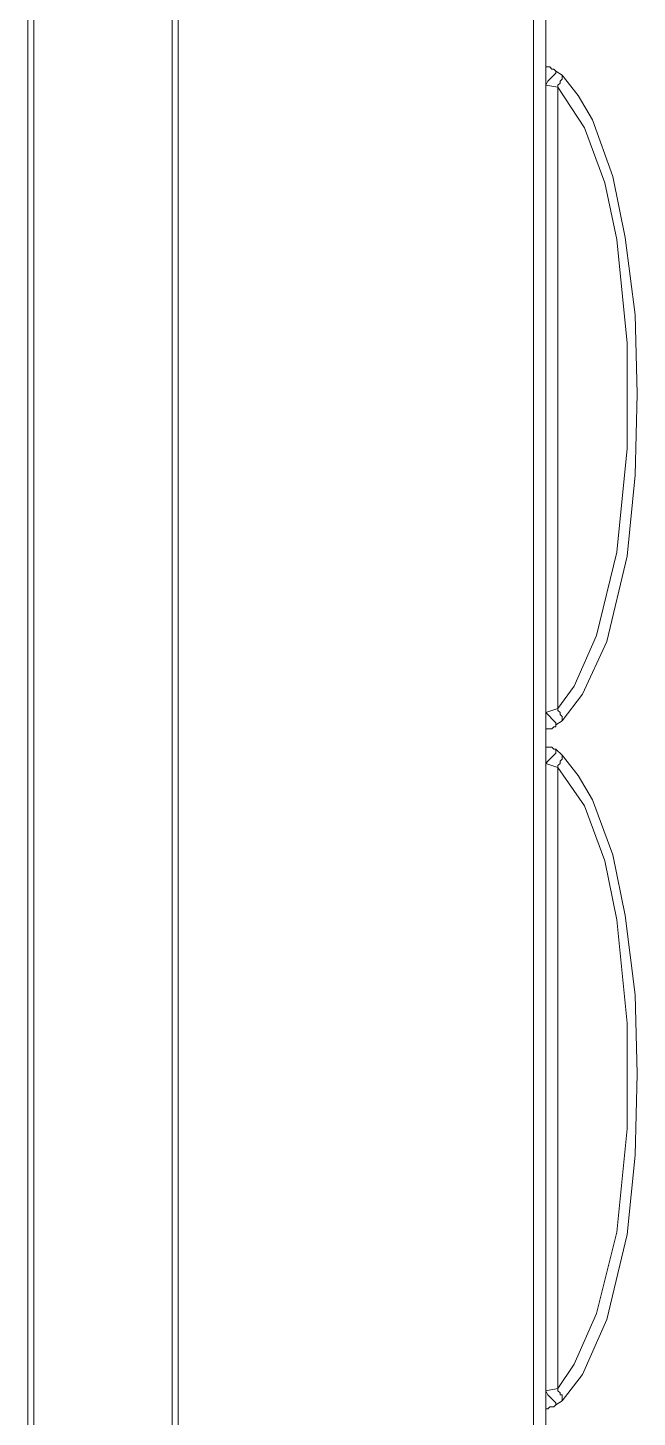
# Model space of a CAD drawing. Header units: centimetres. Extents: x -12.2 to 12.2, y -6.1 to 6.1.
# Drawn here: x 11.105 to 12.163, y 1.163 to 3.578 of the extents above; entities that cross this region are included whole.
import ezdxf

# ---------------------------------------------------------------- set-up
doc = ezdxf.new("R2010")
doc.units = ezdxf.units.CM
doc.header["$MEASUREMENT"] = 0
doc.layers.add('Camada 1', color=7, linetype='Continuous')

msp = doc.modelspace()

# ---------------------------------------------------------------- linework, layer by layer
at = {"layer": 'Camada 1', "color": 251, "lineweight": 9}
for points in [[(11.3552, -5.82844), (11.3552, -5.82844), (11.3552, 5.81417), (11.3552, 5.81417)], [(11.36578, 5.81417), (11.36578, 5.81417), (11.36578, -5.82844), (11.36578, -5.82844)], [(11.98338, -5.82844), (11.98338, -5.82844), (11.98338, 5.81417), (11.98338, 5.81417)], [(12.00456, 5.81417), (12.00456, 5.81417), (12.00456, -5.82844), (12.00456, -5.82844)], [(11.10462, -2.02756), (11.10462, -2.02756), (11.10462, 5.77888), (11.10462, 5.77888)], [(11.11521, 5.77888), (11.11521, 5.77888), (11.11521, -2.02756), (11.11521, -2.02756)], [(11.11521, -3.68131), (11.11521, -3.68131), (11.11521, 3.66705), (11.11521, 3.66705)], [(12.0222, 3.50259), (12.0222, 3.50259), (12.03279, 3.49553), (12.03279, 3.49553)], [(12.00456, 3.47789), (12.00456, 3.47789), (12.00456, 3.47789), (12.00456, 3.47789)], [(12.02573, 3.47436), (12.02573, 3.47436), (12.00456, 3.47789), (12.00456, 3.47789)], [(12.02573, 3.47436), (12.02573, 3.47436), (12.02573, 2.39444), (12.02573, 2.39444)], [(12.00456, 2.38739), (12.00456, 2.38739), (12.02573, 2.39444), (12.02573, 2.39444)], [(12.00456, 2.38739), (12.00456, 2.38739), (12.00456, 2.38739), (12.00456, 2.38739)], [(12.03279, 2.37327), (12.03279, 2.37327), (12.0222, 2.36621), (12.0222, 2.36621)], [(12.0222, 2.32386), (12.0222, 2.32386), (12.03279, 2.31328), (12.03279, 2.31328)], [(12.00456, 2.29916), (12.00456, 2.29916), (12.00456, 2.29916), (12.00456, 2.29916)], [(12.02573, 2.2921), (12.02573, 2.2921), (12.00456, 2.29916), (12.00456, 2.29916)], [(12.02573, 2.2921), (12.02573, 2.2921), (12.02573, 1.21219), (12.02573, 1.21219)], [(12.00456, 1.20865), (12.00456, 1.20865), (12.02573, 1.21219), (12.02573, 1.21219)], [(12.00456, 1.20865), (12.00456, 1.20865), (12.00456, 1.20865), (12.00456, 1.20865)], [(12.03279, 1.19101), (12.03279, 1.19101), (12.0222, 1.18395), (12.0222, 1.18395)]]:
    msp.add_open_spline(points, degree=3, dxfattribs=at)
for points, knots in [([(12.00456, 3.50965), (12.00456, 3.50965), (12.00456, 3.50965), (12.00456, 3.50965), (12.00456, 3.50965), (12.00456, 3.50612), (12.00456, 3.50612), (12.00456, 3.50612), (12.00456, 3.50259), (12.00456, 3.50259), (12.00456, 3.50259), (12.00456, 3.49906), (12.00456, 3.49906), (12.00456, 3.49906), (12.00456, 3.49553), (12.00456, 3.49553), (12.00456, 3.49553), (12.00456, 3.492), (12.00456, 3.492), (12.00456, 3.492), (12.00456, 3.48495), (12.00456, 3.48495), (12.00456, 3.48495), (12.00456, 3.47789), (12.00456, 3.47789)], [0, 0, 0, 0, 0.125, 0.125, 0.125, 0.25, 0.25, 0.25, 0.375, 0.375, 0.375, 0.5, 0.5, 0.5, 0.625, 0.625, 0.625, 0.75, 0.75, 0.75, 0.875, 0.875, 0.875, 1, 1, 1, 1]), ([(12.00456, 3.50965), (12.00456, 3.50965), (12.00809, 3.50965), (12.00809, 3.50965), (12.00809, 3.50965), (12.01161, 3.50965), (12.01161, 3.50965), (12.01161, 3.50965), (12.01514, 3.50612), (12.01514, 3.50612), (12.01514, 3.50612), (12.01867, 3.50612), (12.01867, 3.50612), (12.01867, 3.50612), (12.0222, 3.50259), (12.0222, 3.50259)], [0, 0, 0, 0, 0.2, 0.2, 0.2, 0.4, 0.4, 0.4, 0.6, 0.6, 0.6, 0.8, 0.8, 0.8, 1, 1, 1, 1]), ([(12.0222, 3.50259), (12.0222, 3.50259), (12.0222, 3.50259), (12.0222, 3.50259), (12.0222, 3.50259), (12.0222, 3.49906), (12.0222, 3.49906), (12.0222, 3.49906), (12.01867, 3.49553), (12.01867, 3.49553), (12.01867, 3.49553), (12.01514, 3.492), (12.01514, 3.492), (12.01514, 3.492), (12.01161, 3.48848), (12.01161, 3.48848), (12.01161, 3.48848), (12.00809, 3.48495), (12.00809, 3.48495), (12.00809, 3.48495), (12.00456, 3.47789), (12.00456, 3.47789)], [0, 0, 0, 0, 0.1428571, 0.1428571, 0.1428571, 0.2857143, 0.2857143, 0.2857143, 0.4285714, 0.4285714, 0.4285714, 0.5714286, 0.5714286, 0.5714286, 0.7142857, 0.7142857, 0.7142857, 0.8571429, 0.8571429, 0.8571429, 1, 1, 1, 1]), ([(12.03279, 3.49553), (12.03279, 3.49553), (12.03279, 3.492), (12.03279, 3.492), (12.03279, 3.492), (12.03279, 3.48848), (12.03279, 3.48848), (12.03279, 3.48848), (12.02926, 3.48495), (12.02926, 3.48495), (12.02926, 3.48495), (12.02926, 3.48142), (12.02926, 3.48142), (12.02926, 3.48142), (12.02573, 3.47789), (12.02573, 3.47789), (12.02573, 3.47789), (12.02573, 3.47436), (12.02573, 3.47436)], [0, 0, 0, 0, 0.1666667, 0.1666667, 0.1666667, 0.3333333, 0.3333333, 0.3333333, 0.5, 0.5, 0.5, 0.6666667, 0.6666667, 0.6666667, 0.8333333, 0.8333333, 0.8333333, 1, 1, 1, 1]), ([(12.03279, 3.49553), (12.03279, 3.49553), (12.06102, 3.46024), (12.06102, 3.46024), (12.06102, 3.46024), (12.08573, 3.41789), (12.08573, 3.41789), (12.08573, 3.41789), (12.12101, 3.31907), (12.12101, 3.31907), (12.12101, 3.31907), (12.14219, 3.2132), (12.14219, 3.2132), (12.14219, 3.2132), (12.15984, 3.07909), (12.15984, 3.07909), (12.15984, 3.07909), (12.16337, 2.94146), (12.16337, 2.94146), (12.16337, 2.94146), (12.15984, 2.8003), (12.15984, 2.8003), (12.15984, 2.8003), (12.14572, 2.65913), (12.14572, 2.65913), (12.14572, 2.65913), (12.11043, 2.5109), (12.11043, 2.5109), (12.11043, 2.5109), (12.06808, 2.41915), (12.06808, 2.41915), (12.06808, 2.41915), (12.03279, 2.37327), (12.03279, 2.37327)], [0, 0, 0, 0, 0.0909091, 0.0909091, 0.0909091, 0.1818182, 0.1818182, 0.1818182, 0.2727273, 0.2727273, 0.2727273, 0.3636364, 0.3636364, 0.3636364, 0.4545455, 0.4545455, 0.4545455, 0.5454545, 0.5454545, 0.5454545, 0.6363636, 0.6363636, 0.6363636, 0.7272727, 0.7272727, 0.7272727, 0.8181818, 0.8181818, 0.8181818, 0.9090909, 0.9090909, 0.9090909, 1, 1, 1, 1]), ([(12.02573, 2.39444), (12.02573, 2.39444), (12.05396, 2.43326), (12.05396, 2.43326), (12.05396, 2.43326), (12.09278, 2.5215), (12.09278, 2.5215), (12.09278, 2.5215), (12.12807, 2.66618), (12.12807, 2.66618), (12.12807, 2.66618), (12.14572, 2.84617), (12.14572, 2.84617), (12.14572, 2.84617), (12.14572, 3.02968), (12.14572, 3.02968), (12.14572, 3.02968), (12.12807, 3.20967), (12.12807, 3.20967), (12.12807, 3.20967), (12.1069, 3.30849), (12.1069, 3.30849), (12.1069, 3.30849), (12.07161, 3.40378), (12.07161, 3.40378), (12.07161, 3.40378), (12.02573, 3.47436), (12.02573, 3.47436)], [0, 0, 0, 0, 0.1111111, 0.1111111, 0.1111111, 0.2222222, 0.2222222, 0.2222222, 0.3333333, 0.3333333, 0.3333333, 0.4444444, 0.4444444, 0.4444444, 0.5555556, 0.5555556, 0.5555556, 0.6666667, 0.6666667, 0.6666667, 0.7777778, 0.7777778, 0.7777778, 0.8888889, 0.8888889, 0.8888889, 1, 1, 1, 1]), ([(12.03279, 2.37327), (12.03279, 2.37327), (12.03279, 2.37327), (12.03279, 2.37327), (12.03279, 2.37327), (12.03279, 2.3768), (12.03279, 2.3768), (12.03279, 2.3768), (12.03279, 2.38032), (12.03279, 2.38032), (12.03279, 2.38032), (12.02926, 2.38386), (12.02926, 2.38386), (12.02926, 2.38386), (12.02926, 2.38739), (12.02926, 2.38739), (12.02926, 2.38739), (12.02573, 2.39092), (12.02573, 2.39092), (12.02573, 2.39092), (12.02573, 2.39444), (12.02573, 2.39444)], [0, 0, 0, 0, 0.1428571, 0.1428571, 0.1428571, 0.2857143, 0.2857143, 0.2857143, 0.4285714, 0.4285714, 0.4285714, 0.5714286, 0.5714286, 0.5714286, 0.7142857, 0.7142857, 0.7142857, 0.8571429, 0.8571429, 0.8571429, 1, 1, 1, 1]), ([(12.0222, 2.36621), (12.0222, 2.36621), (12.0222, 2.36621), (12.0222, 2.36621), (12.0222, 2.36621), (12.0222, 2.36974), (12.0222, 2.36974), (12.0222, 2.36974), (12.01867, 2.37327), (12.01867, 2.37327), (12.01867, 2.37327), (12.01514, 2.3768), (12.01514, 2.3768), (12.01514, 2.3768), (12.01161, 2.38032), (12.01161, 2.38032), (12.01161, 2.38032), (12.00809, 2.38386), (12.00809, 2.38386), (12.00809, 2.38386), (12.00456, 2.38739), (12.00456, 2.38739)], [0, 0, 0, 0, 0.1428571, 0.1428571, 0.1428571, 0.2857143, 0.2857143, 0.2857143, 0.4285714, 0.4285714, 0.4285714, 0.5714286, 0.5714286, 0.5714286, 0.7142857, 0.7142857, 0.7142857, 0.8571429, 0.8571429, 0.8571429, 1, 1, 1, 1]), ([(12.00456, 2.35916), (12.00456, 2.35916), (12.00456, 2.35916), (12.00456, 2.35916), (12.00456, 2.35916), (12.00456, 2.36269), (12.00456, 2.36269), (12.00456, 2.36269), (12.00456, 2.36621), (12.00456, 2.36621), (12.00456, 2.36621), (12.00456, 2.37327), (12.00456, 2.37327), (12.00456, 2.37327), (12.00456, 2.3768), (12.00456, 2.3768), (12.00456, 2.3768), (12.00456, 2.38386), (12.00456, 2.38386), (12.00456, 2.38386), (12.00456, 2.38739), (12.00456, 2.38739)], [0, 0, 0, 0, 0.1428571, 0.1428571, 0.1428571, 0.2857143, 0.2857143, 0.2857143, 0.4285714, 0.4285714, 0.4285714, 0.5714286, 0.5714286, 0.5714286, 0.7142857, 0.7142857, 0.7142857, 0.8571429, 0.8571429, 0.8571429, 1, 1, 1, 1]), ([(12.0222, 2.36621), (12.0222, 2.36621), (12.0222, 2.36269), (12.0222, 2.36269), (12.0222, 2.36269), (12.01867, 2.36269), (12.01867, 2.36269), (12.01867, 2.36269), (12.01514, 2.35916), (12.01514, 2.35916), (12.01514, 2.35916), (12.01161, 2.35916), (12.01161, 2.35916), (12.01161, 2.35916), (12.00809, 2.35916), (12.00809, 2.35916), (12.00809, 2.35916), (12.00456, 2.35916), (12.00456, 2.35916)], [0, 0, 0, 0, 0.1666667, 0.1666667, 0.1666667, 0.3333333, 0.3333333, 0.3333333, 0.5, 0.5, 0.5, 0.6666667, 0.6666667, 0.6666667, 0.8333333, 0.8333333, 0.8333333, 1, 1, 1, 1]), ([(12.00456, 2.32739), (12.00456, 2.32739), (12.00456, 2.32739), (12.00456, 2.32739), (12.00456, 2.32739), (12.00456, 2.32386), (12.00456, 2.32386), (12.00456, 2.32386), (12.00456, 2.32033), (12.00456, 2.32033), (12.00456, 2.32033), (12.00456, 2.3168), (12.00456, 2.3168), (12.00456, 2.3168), (12.00456, 2.30975), (12.00456, 2.30975), (12.00456, 2.30975), (12.00456, 2.30622), (12.00456, 2.30622), (12.00456, 2.30622), (12.00456, 2.29916), (12.00456, 2.29916)], [0, 0, 0, 0, 0.1428571, 0.1428571, 0.1428571, 0.2857143, 0.2857143, 0.2857143, 0.4285714, 0.4285714, 0.4285714, 0.5714286, 0.5714286, 0.5714286, 0.7142857, 0.7142857, 0.7142857, 0.8571429, 0.8571429, 0.8571429, 1, 1, 1, 1]), ([(12.00456, 2.32739), (12.00456, 2.32739), (12.00809, 2.32739), (12.00809, 2.32739), (12.00809, 2.32739), (12.01161, 2.32739), (12.01161, 2.32739), (12.01161, 2.32739), (12.01514, 2.32739), (12.01514, 2.32739), (12.01514, 2.32739), (12.01867, 2.32386), (12.01867, 2.32386), (12.01867, 2.32386), (12.0222, 2.32386), (12.0222, 2.32386)], [0, 0, 0, 0, 0.2, 0.2, 0.2, 0.4, 0.4, 0.4, 0.6, 0.6, 0.6, 0.8, 0.8, 0.8, 1, 1, 1, 1]), ([(12.0222, 2.32386), (12.0222, 2.32386), (12.0222, 2.32033), (12.0222, 2.32033), (12.0222, 2.32033), (12.0222, 2.3168), (12.0222, 2.3168), (12.0222, 2.3168), (12.01867, 2.31328), (12.01867, 2.31328), (12.01867, 2.31328), (12.01514, 2.30975), (12.01514, 2.30975), (12.01514, 2.30975), (12.01161, 2.30622), (12.01161, 2.30622), (12.01161, 2.30622), (12.00809, 2.30268), (12.00809, 2.30268), (12.00809, 2.30268), (12.00456, 2.29916), (12.00456, 2.29916)], [0, 0, 0, 0, 0.1428571, 0.1428571, 0.1428571, 0.2857143, 0.2857143, 0.2857143, 0.4285714, 0.4285714, 0.4285714, 0.5714286, 0.5714286, 0.5714286, 0.7142857, 0.7142857, 0.7142857, 0.8571429, 0.8571429, 0.8571429, 1, 1, 1, 1]), ([(12.03279, 2.31328), (12.03279, 2.31328), (12.03279, 2.31328), (12.03279, 2.31328), (12.03279, 2.31328), (12.03279, 2.30975), (12.03279, 2.30975), (12.03279, 2.30975), (12.03279, 2.30622), (12.03279, 2.30622), (12.03279, 2.30622), (12.02926, 2.30268), (12.02926, 2.30268), (12.02926, 2.30268), (12.02926, 2.29916), (12.02926, 2.29916), (12.02926, 2.29916), (12.02573, 2.29563), (12.02573, 2.29563), (12.02573, 2.29563), (12.02573, 2.2921), (12.02573, 2.2921)], [0, 0, 0, 0, 0.1428571, 0.1428571, 0.1428571, 0.2857143, 0.2857143, 0.2857143, 0.4285714, 0.4285714, 0.4285714, 0.5714286, 0.5714286, 0.5714286, 0.7142857, 0.7142857, 0.7142857, 0.8571429, 0.8571429, 0.8571429, 1, 1, 1, 1]), ([(12.03279, 2.31328), (12.03279, 2.31328), (12.06102, 2.27798), (12.06102, 2.27798), (12.06102, 2.27798), (12.08573, 2.23563), (12.08573, 2.23563), (12.08573, 2.23563), (12.12101, 2.14035), (12.12101, 2.14035), (12.12101, 2.14035), (12.14219, 2.03447), (12.14219, 2.03447), (12.14219, 2.03447), (12.15984, 1.89684), (12.15984, 1.89684), (12.15984, 1.89684), (12.16337, 1.7592), (12.16337, 1.7592), (12.16337, 1.7592), (12.15984, 1.61803), (12.15984, 1.61803), (12.15984, 1.61803), (12.14572, 1.4804), (12.14572, 1.4804), (12.14572, 1.4804), (12.11043, 1.33217), (12.11043, 1.33217), (12.11043, 1.33217), (12.06808, 1.23689), (12.06808, 1.23689), (12.06808, 1.23689), (12.03279, 1.19101), (12.03279, 1.19101)], [0, 0, 0, 0, 0.0909091, 0.0909091, 0.0909091, 0.1818182, 0.1818182, 0.1818182, 0.2727273, 0.2727273, 0.2727273, 0.3636364, 0.3636364, 0.3636364, 0.4545455, 0.4545455, 0.4545455, 0.5454545, 0.5454545, 0.5454545, 0.6363636, 0.6363636, 0.6363636, 0.7272727, 0.7272727, 0.7272727, 0.8181818, 0.8181818, 0.8181818, 0.9090909, 0.9090909, 0.9090909, 1, 1, 1, 1]), ([(12.02573, 1.21219), (12.02573, 1.21219), (12.05396, 1.25453), (12.05396, 1.25453), (12.05396, 1.25453), (12.09278, 1.34277), (12.09278, 1.34277), (12.09278, 1.34277), (12.12807, 1.48393), (12.12807, 1.48393), (12.12807, 1.48393), (12.14572, 1.66392), (12.14572, 1.66392), (12.14572, 1.66392), (12.14572, 1.84743), (12.14572, 1.84743), (12.14572, 1.84743), (12.12807, 2.02742), (12.12807, 2.02742), (12.12807, 2.02742), (12.1069, 2.12976), (12.1069, 2.12976), (12.1069, 2.12976), (12.07161, 2.22504), (12.07161, 2.22504), (12.07161, 2.22504), (12.02573, 2.2921), (12.02573, 2.2921)], [0, 0, 0, 0, 0.1111111, 0.1111111, 0.1111111, 0.2222222, 0.2222222, 0.2222222, 0.3333333, 0.3333333, 0.3333333, 0.4444444, 0.4444444, 0.4444444, 0.5555556, 0.5555556, 0.5555556, 0.6666667, 0.6666667, 0.6666667, 0.7777778, 0.7777778, 0.7777778, 0.8888889, 0.8888889, 0.8888889, 1, 1, 1, 1]), ([(12.0222, 1.18395), (12.0222, 1.18395), (12.0222, 1.18395), (12.0222, 1.18395), (12.0222, 1.18395), (12.0222, 1.18749), (12.0222, 1.18749), (12.0222, 1.18749), (12.01867, 1.19101), (12.01867, 1.19101), (12.01867, 1.19101), (12.01514, 1.19454), (12.01514, 1.19454), (12.01514, 1.19454), (12.01161, 1.19807), (12.01161, 1.19807), (12.01161, 1.19807), (12.00809, 1.2016), (12.00809, 1.2016), (12.00809, 1.2016), (12.00456, 1.20865), (12.00456, 1.20865)], [0, 0, 0, 0, 0.1428571, 0.1428571, 0.1428571, 0.2857143, 0.2857143, 0.2857143, 0.4285714, 0.4285714, 0.4285714, 0.5714286, 0.5714286, 0.5714286, 0.7142857, 0.7142857, 0.7142857, 0.8571429, 0.8571429, 0.8571429, 1, 1, 1, 1]), ([(12.00456, 1.17689), (12.00456, 1.17689), (12.00456, 1.17689), (12.00456, 1.17689), (12.00456, 1.17689), (12.00456, 1.18042), (12.00456, 1.18042), (12.00456, 1.18042), (12.00456, 1.18395), (12.00456, 1.18395), (12.00456, 1.18395), (12.00456, 1.18749), (12.00456, 1.18749), (12.00456, 1.18749), (12.00456, 1.19101), (12.00456, 1.19101), (12.00456, 1.19101), (12.00456, 1.19454), (12.00456, 1.19454), (12.00456, 1.19454), (12.00456, 1.2016), (12.00456, 1.2016), (12.00456, 1.2016), (12.00456, 1.20865), (12.00456, 1.20865)], [0, 0, 0, 0, 0.125, 0.125, 0.125, 0.25, 0.25, 0.25, 0.375, 0.375, 0.375, 0.5, 0.5, 0.5, 0.625, 0.625, 0.625, 0.75, 0.75, 0.75, 0.875, 0.875, 0.875, 1, 1, 1, 1]), ([(12.03279, 1.19101), (12.03279, 1.19101), (12.03279, 1.19454), (12.03279, 1.19454), (12.03279, 1.19454), (12.03279, 1.19807), (12.03279, 1.19807), (12.03279, 1.19807), (12.03279, 1.2016), (12.03279, 1.2016), (12.03279, 1.2016), (12.02926, 1.2016), (12.02926, 1.2016), (12.02926, 1.2016), (12.02926, 1.20512), (12.02926, 1.20512), (12.02926, 1.20512), (12.02573, 1.20865), (12.02573, 1.20865), (12.02573, 1.20865), (12.02573, 1.21219), (12.02573, 1.21219)], [0, 0, 0, 0, 0.1428571, 0.1428571, 0.1428571, 0.2857143, 0.2857143, 0.2857143, 0.4285714, 0.4285714, 0.4285714, 0.5714286, 0.5714286, 0.5714286, 0.7142857, 0.7142857, 0.7142857, 0.8571429, 0.8571429, 0.8571429, 1, 1, 1, 1]), ([(12.0222, 1.18395), (12.0222, 1.18395), (12.0222, 1.18395), (12.0222, 1.18395), (12.0222, 1.18395), (12.01867, 1.18042), (12.01867, 1.18042), (12.01867, 1.18042), (12.01514, 1.18042), (12.01514, 1.18042), (12.01514, 1.18042), (12.01161, 1.18042), (12.01161, 1.18042), (12.01161, 1.18042), (12.00809, 1.17689), (12.00809, 1.17689), (12.00809, 1.17689), (12.00456, 1.17689), (12.00456, 1.17689)], [0, 0, 0, 0, 0.1666667, 0.1666667, 0.1666667, 0.3333333, 0.3333333, 0.3333333, 0.5, 0.5, 0.5, 0.6666667, 0.6666667, 0.6666667, 0.8333333, 0.8333333, 0.8333333, 1, 1, 1, 1])]:
    msp.add_open_spline(points, degree=3, knots=knots, dxfattribs=at)

doc.saveas('drawing.dxf')
